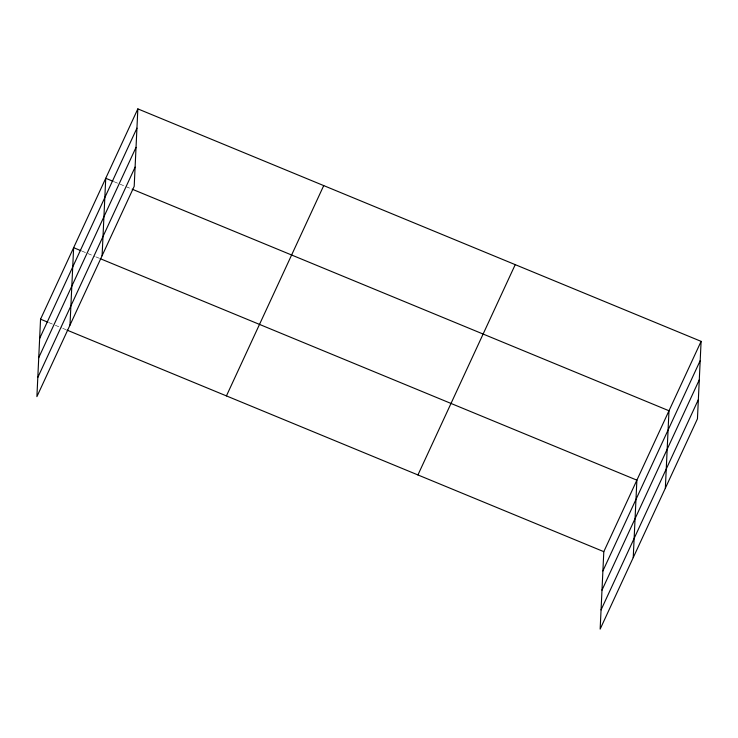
<?xml version="1.0" encoding="UTF-8"?>
<svg xmlns="http://www.w3.org/2000/svg" width="738" height="738" viewBox="0 0 738 738"><rect width="100%" height="100%" fill="white"/><g stroke="black" fill="none" stroke-linecap="round" stroke-linejoin="round"><path stroke-width="0.55" stroke-dasharray="3.69 2.77" d="M114.187 181.769L131.087 188.743M82.084 251.169L94.759 256.4M95.811 256.842L98.984 258.143M49.003 322.672L54.28 324.849M55.341 325.292L61.678 327.903M62.73 328.336L65.894 329.646"/><path stroke-width="1.11" d="M137.849 108.883L40.553 319.185L36.9 396.638L134.196 186.336L137.849 108.883L701.1 341.362L697.447 418.815L600.151 629.117L603.804 551.664L701.1 341.362M69.981 325.135L73.634 247.682L81.023 250.736M102.093 255.735L105.737 178.282L113.135 181.336M633.232 557.614L636.885 480.161L100.036 258.586M665.344 488.215L668.988 410.762L132.148 189.186M39.64 338.465L136.936 128.172M38.736 357.662L136.032 147.36M37.804 377.441L135.1 167.139M226.428 395.9L323.724 185.607M417.929 474.949L515.225 264.647M602.891 570.944L700.187 360.651M601.987 590.142L699.283 379.839M601.055 609.92L698.351 399.618M40.553 319.185L47.942 322.238M66.955 330.08L603.804 551.664"/></g></svg>
